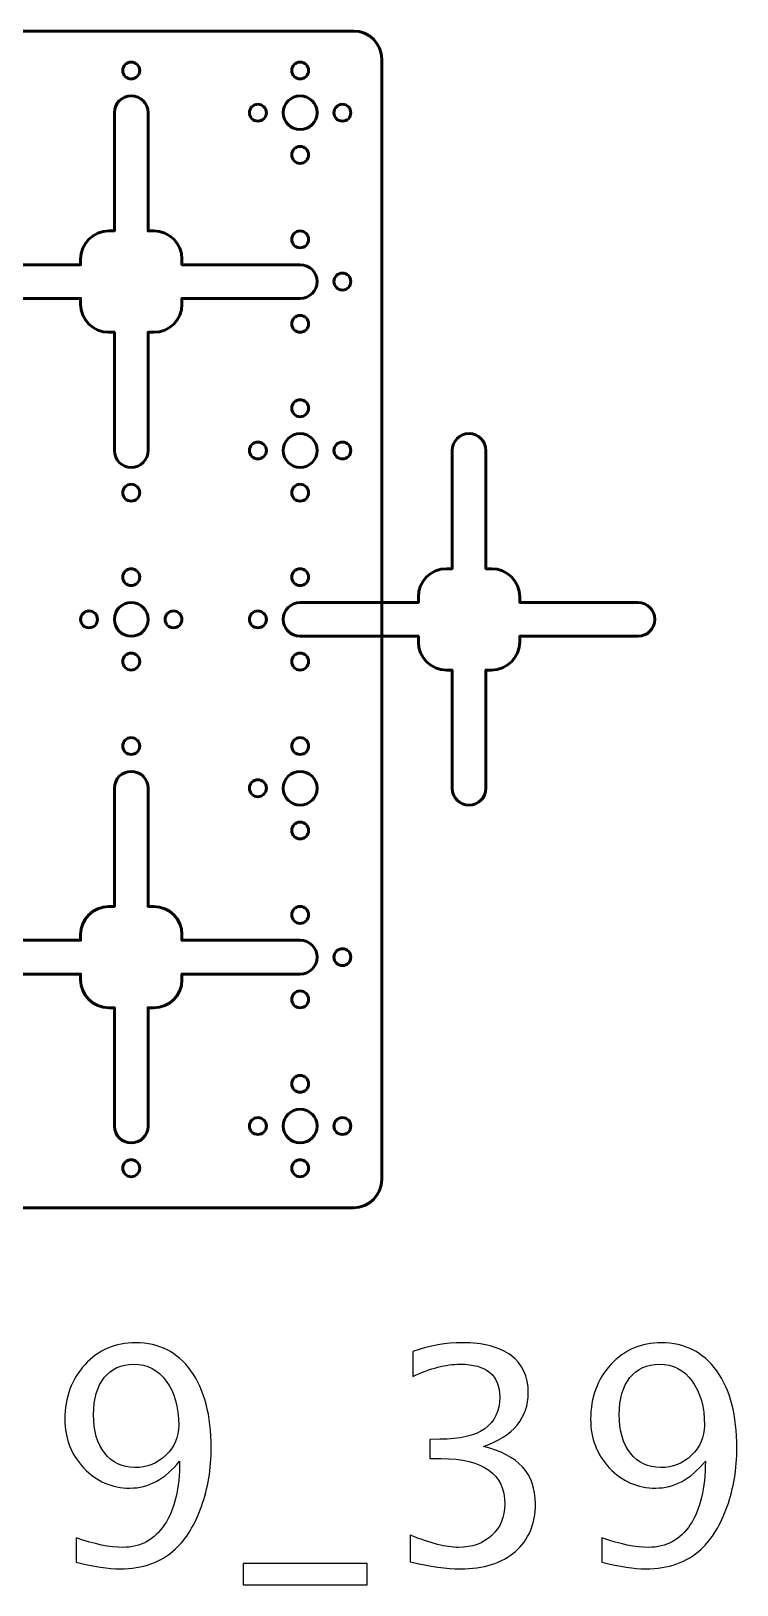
# Model space of a CAD drawing. Header units: centimetres. Extents: x -142 to 94, y -75 to 149.
# Drawn here: x 40.22 to 52.76, y -14.15 to 13.45 of the extents above; entities that cross this region are included whole.
import ezdxf

# ---------------------------------------------------------------- set-up
doc = ezdxf.new("R2010")
doc.units = ezdxf.units.CM
doc.header["$MEASUREMENT"] = 0
doc.layers.add('Layer 1', color=7, linetype='Continuous')

msp = doc.modelspace()

# ---------------------------------------------------------------- linework, layer by layer
at = {"layer": 'Layer 1', "lineweight": 53}
for centre, major_axis in [((42, 12.75), (0, 0.15)), ((45, 12.75), (0, 0.15)), ((44.25, 12), (0, 0.15)), ((45.00001, 11.99999), (0, 0.30001)), ((45.75, 12), (0, 0.15)), ((45, 11.25), (0, 0.15)), ((45, 9.75), (0, 0.15)), ((45.75, 9), (0, 0.15)), ((45, 8.25), (0, 0.15)), ((45, 6.75), (0, 0.15)), ((44.25, 6), (0, 0.15)), ((45.00001, 5.99999), (0, 0.30001)), ((45.75, 6), (0, 0.15)), ((42, 5.25), (0, 0.15)), ((45, 5.25), (0, 0.15)), ((42, 3.75), (0, 0.15)), ((45, 3.75), (0, 0.15)), ((41.25, 3), (0, 0.15)), ((42.00001, 2.99999), (0, 0.30001)), ((42.75, 3), (0, 0.15)), ((44.25, 3), (0, 0.15)), ((42, 2.25), (0, 0.15)), ((45, 2.25), (0, 0.15)), ((42, 0.75), (0, 0.15)), ((45, 0.75), (0, 0.15)), ((45.00001, -0.00001), (0, 0.30001)), ((44.25, 0), (0, 0.15)), ((45, -0.75), (0, 0.15)), ((45, -2.25), (0, 0.15)), ((45.75, -3), (0, 0.15)), ((45, -3.75), (0, 0.15)), ((45, -5.25), (0, 0.15)), ((45.00001, -6.00001), (0, 0.30001)), ((44.25, -6), (0, 0.15)), ((45.75, -6), (0, 0.15)), ((42, -6.75), (0, 0.15)), ((45, -6.75), (0, 0.15))]:
    msp.add_ellipse(centre, major_axis=major_axis, ratio=1, dxfattribs=at)
for points, knots in [([(25.55, -6.95), (25.55, -6.95), (25.55, 12.95), (25.55, 12.95), (25.55, 12.95), (25.55, 13.22614), (25.77386, 13.45), (26.05, 13.45), (26.05, 13.45), (26.05, 13.45), (45.95, 13.45), (45.95, 13.45), (45.95, 13.45), (46.22614, 13.45), (46.45, 13.22614), (46.45, 12.95), (46.45, 12.95), (46.45, 12.95), (46.45, -6.95), (46.45, -6.95), (46.45, -6.95), (46.45, -7.22614), (46.22614, -7.45), (45.95, -7.45), (45.95, -7.45), (45.95, -7.45), (26.05, -7.45), (26.05, -7.45), (26.05, -7.45), (25.77386, -7.45), (25.55, -7.22614), (25.55, -6.95)], [0, 0, 0, 0, 0.11111111, 0.11111111, 0.11111111, 0.11111111, 0.22222222, 0.22222222, 0.22222222, 0.22222222, 0.33333333, 0.33333333, 0.33333333, 0.33333333, 0.44444444, 0.44444444, 0.44444444, 0.44444444, 0.55555556, 0.55555556, 0.55555556, 0.55555556, 0.66666667, 0.66666667, 0.66666667, 0.66666667, 0.77777778, 0.77777778, 0.77777778, 0.77777778, 1, 1, 1, 1]), ([(41.1, 8.6), (41.1, 8.6), (41.1, 8.7), (41.1, 8.7), (41.1, 8.7), (41.1, 8.7), (39, 8.7), (39, 8.7), (39, 8.7), (38.83431, 8.7), (38.7, 8.83431), (38.7, 9), (38.7, 9), (38.7, 9.16569), (38.83431, 9.3), (39, 9.3), (39, 9.3), (39, 9.3), (41.1, 9.3), (41.1, 9.3), (41.1, 9.3), (41.1, 9.3), (41.1, 9.4), (41.1, 9.4), (41.1, 9.4), (41.1, 9.67614), (41.32386, 9.9), (41.6, 9.9), (41.6, 9.9), (41.6, 9.9), (41.7, 9.9), (41.7, 9.9), (41.7, 9.9), (41.7, 9.9), (41.7, 12), (41.7, 12), (41.7, 12), (41.7, 12.16569), (41.83431, 12.3), (42, 12.3), (42, 12.3), (42.16569, 12.3), (42.3, 12.16569), (42.3, 12), (42.3, 12), (42.3, 12), (42.3, 9.9), (42.3, 9.9), (42.3, 9.9), (42.3, 9.9), (42.4, 9.9), (42.4, 9.9), (42.4, 9.9), (42.67614, 9.9), (42.9, 9.67614), (42.9, 9.4), (42.9, 9.4), (42.9, 9.4), (42.9, 9.3), (42.9, 9.3), (42.9, 9.3), (42.9, 9.3), (45, 9.3), (45, 9.3), (45, 9.3), (45.16569, 9.3), (45.3, 9.16569), (45.3, 9), (45.3, 9), (45.3, 8.83431), (45.16569, 8.7), (45, 8.7), (45, 8.7), (45, 8.7), (42.9, 8.7), (42.9, 8.7), (42.9, 8.7), (42.9, 8.7), (42.9, 8.6), (42.9, 8.6), (42.9, 8.6), (42.9, 8.32386), (42.67614, 8.1), (42.4, 8.1), (42.4, 8.1), (42.4, 8.1), (42.3, 8.1), (42.3, 8.1), (42.3, 8.1), (42.3, 8.1), (42.3, 6), (42.3, 6), (42.3, 6), (42.3, 5.83431), (42.16569, 5.7), (42, 5.7), (42, 5.7), (41.83431, 5.7), (41.7, 5.83431), (41.7, 6), (41.7, 6), (41.7, 6), (41.7, 8.1), (41.7, 8.1), (41.7, 8.1), (41.7, 8.1), (41.6, 8.1), (41.6, 8.1), (41.6, 8.1), (41.32386, 8.1), (41.1, 8.32386), (41.1, 8.6)], [0, 0, 0, 0, 0.03448276, 0.03448276, 0.03448276, 0.03448276, 0.06896552, 0.06896552, 0.06896552, 0.06896552, 0.10344828, 0.10344828, 0.10344828, 0.10344828, 0.13793103, 0.13793103, 0.13793103, 0.13793103, 0.17241379, 0.17241379, 0.17241379, 0.17241379, 0.20689655, 0.20689655, 0.20689655, 0.20689655, 0.24137931, 0.24137931, 0.24137931, 0.24137931, 0.27586207, 0.27586207, 0.27586207, 0.27586207, 0.31034483, 0.31034483, 0.31034483, 0.31034483, 0.34482759, 0.34482759, 0.34482759, 0.34482759, 0.37931034, 0.37931034, 0.37931034, 0.37931034, 0.4137931, 0.4137931, 0.4137931, 0.4137931, 0.44827586, 0.44827586, 0.44827586, 0.44827586, 0.48275862, 0.48275862, 0.48275862, 0.48275862, 0.51724138, 0.51724138, 0.51724138, 0.51724138, 0.55172414, 0.55172414, 0.55172414, 0.55172414, 0.5862069, 0.5862069, 0.5862069, 0.5862069, 0.62068966, 0.62068966, 0.62068966, 0.62068966, 0.65517241, 0.65517241, 0.65517241, 0.65517241, 0.68965517, 0.68965517, 0.68965517, 0.68965517, 0.72413793, 0.72413793, 0.72413793, 0.72413793, 0.75862069, 0.75862069, 0.75862069, 0.75862069, 0.79310345, 0.79310345, 0.79310345, 0.79310345, 0.82758621, 0.82758621, 0.82758621, 0.82758621, 0.86206897, 0.86206897, 0.86206897, 0.86206897, 0.89655172, 0.89655172, 0.89655172, 0.89655172, 0.93103448, 0.93103448, 0.93103448, 0.93103448, 1, 1, 1, 1]), ([(47.1, 2.6), (47.1, 2.6), (47.1, 2.7), (47.1, 2.7), (47.1, 2.7), (47.1, 2.7), (45, 2.7), (45, 2.7), (45, 2.7), (44.83431, 2.7), (44.7, 2.83431), (44.7, 3), (44.7, 3), (44.7, 3.16569), (44.83431, 3.3), (45, 3.3), (45, 3.3), (45, 3.3), (47.1, 3.3), (47.1, 3.3), (47.1, 3.3), (47.1, 3.3), (47.1, 3.4), (47.1, 3.4), (47.1, 3.4), (47.1, 3.67614), (47.32386, 3.9), (47.6, 3.9), (47.6, 3.9), (47.6, 3.9), (47.7, 3.9), (47.7, 3.9), (47.7, 3.9), (47.7, 3.9), (47.7, 6), (47.7, 6), (47.7, 6), (47.7, 6.16569), (47.83431, 6.3), (48, 6.3), (48, 6.3), (48.16569, 6.3), (48.3, 6.16569), (48.3, 6), (48.3, 6), (48.3, 6), (48.3, 3.9), (48.3, 3.9), (48.3, 3.9), (48.3, 3.9), (48.4, 3.9), (48.4, 3.9), (48.4, 3.9), (48.67614, 3.9), (48.9, 3.67614), (48.9, 3.4), (48.9, 3.4), (48.9, 3.4), (48.9, 3.3), (48.9, 3.3), (48.9, 3.3), (48.9, 3.3), (51, 3.3), (51, 3.3), (51, 3.3), (51.16569, 3.3), (51.3, 3.16569), (51.3, 3), (51.3, 3), (51.3, 2.83431), (51.16569, 2.7), (51, 2.7), (51, 2.7), (51, 2.7), (48.9, 2.7), (48.9, 2.7), (48.9, 2.7), (48.9, 2.7), (48.9, 2.6), (48.9, 2.6), (48.9, 2.6), (48.9, 2.32386), (48.67614, 2.1), (48.4, 2.1), (48.4, 2.1), (48.4, 2.1), (48.3, 2.1), (48.3, 2.1), (48.3, 2.1), (48.3, 2.1), (48.3, 0), (48.3, 0), (48.3, 0), (48.3, -0.16569), (48.16569, -0.3), (48, -0.3), (48, -0.3), (47.83431, -0.3), (47.7, -0.16569), (47.7, 0), (47.7, 0), (47.7, 0), (47.7, 2.1), (47.7, 2.1), (47.7, 2.1), (47.7, 2.1), (47.6, 2.1), (47.6, 2.1), (47.6, 2.1), (47.32386, 2.1), (47.1, 2.32386), (47.1, 2.6)], [0, 0, 0, 0, 0.03448276, 0.03448276, 0.03448276, 0.03448276, 0.06896552, 0.06896552, 0.06896552, 0.06896552, 0.10344828, 0.10344828, 0.10344828, 0.10344828, 0.13793103, 0.13793103, 0.13793103, 0.13793103, 0.17241379, 0.17241379, 0.17241379, 0.17241379, 0.20689655, 0.20689655, 0.20689655, 0.20689655, 0.24137931, 0.24137931, 0.24137931, 0.24137931, 0.27586207, 0.27586207, 0.27586207, 0.27586207, 0.31034483, 0.31034483, 0.31034483, 0.31034483, 0.34482759, 0.34482759, 0.34482759, 0.34482759, 0.37931034, 0.37931034, 0.37931034, 0.37931034, 0.4137931, 0.4137931, 0.4137931, 0.4137931, 0.44827586, 0.44827586, 0.44827586, 0.44827586, 0.48275862, 0.48275862, 0.48275862, 0.48275862, 0.51724138, 0.51724138, 0.51724138, 0.51724138, 0.55172414, 0.55172414, 0.55172414, 0.55172414, 0.5862069, 0.5862069, 0.5862069, 0.5862069, 0.62068966, 0.62068966, 0.62068966, 0.62068966, 0.65517241, 0.65517241, 0.65517241, 0.65517241, 0.68965517, 0.68965517, 0.68965517, 0.68965517, 0.72413793, 0.72413793, 0.72413793, 0.72413793, 0.75862069, 0.75862069, 0.75862069, 0.75862069, 0.79310345, 0.79310345, 0.79310345, 0.79310345, 0.82758621, 0.82758621, 0.82758621, 0.82758621, 0.86206897, 0.86206897, 0.86206897, 0.86206897, 0.89655172, 0.89655172, 0.89655172, 0.89655172, 0.93103448, 0.93103448, 0.93103448, 0.93103448, 1, 1, 1, 1]), ([(41.1, -3.4), (41.1, -3.4), (41.1, -3.3), (41.1, -3.3), (41.1, -3.3), (41.1, -3.3), (39, -3.3), (39, -3.3), (39, -3.3), (38.83431, -3.3), (38.7, -3.16569), (38.7, -3), (38.7, -3), (38.7, -2.83431), (38.83431, -2.7), (39, -2.7), (39, -2.7), (39, -2.7), (41.1, -2.7), (41.1, -2.7), (41.1, -2.7), (41.1, -2.7), (41.1, -2.6), (41.1, -2.6), (41.1, -2.6), (41.1, -2.32386), (41.32386, -2.1), (41.6, -2.1), (41.6, -2.1), (41.6, -2.1), (41.7, -2.1), (41.7, -2.1), (41.7, -2.1), (41.7, -2.1), (41.7, 0), (41.7, 0), (41.7, 0), (41.7, 0.16569), (41.83431, 0.3), (42, 0.3), (42, 0.3), (42.16569, 0.3), (42.3, 0.16569), (42.3, 0), (42.3, 0), (42.3, 0), (42.3, -2.1), (42.3, -2.1), (42.3, -2.1), (42.3, -2.1), (42.4, -2.1), (42.4, -2.1), (42.4, -2.1), (42.67614, -2.1), (42.9, -2.32386), (42.9, -2.6), (42.9, -2.6), (42.9, -2.6), (42.9, -2.7), (42.9, -2.7), (42.9, -2.7), (42.9, -2.7), (45, -2.7), (45, -2.7), (45, -2.7), (45.16569, -2.7), (45.3, -2.83431), (45.3, -3), (45.3, -3), (45.3, -3.16569), (45.16569, -3.3), (45, -3.3), (45, -3.3), (45, -3.3), (42.9, -3.3), (42.9, -3.3), (42.9, -3.3), (42.9, -3.3), (42.9, -3.4), (42.9, -3.4), (42.9, -3.4), (42.9, -3.67614), (42.67614, -3.9), (42.4, -3.9), (42.4, -3.9), (42.4, -3.9), (42.3, -3.9), (42.3, -3.9), (42.3, -3.9), (42.3, -3.9), (42.3, -6), (42.3, -6), (42.3, -6), (42.3, -6.16569), (42.16569, -6.3), (42, -6.3), (42, -6.3), (41.83431, -6.3), (41.7, -6.16569), (41.7, -6), (41.7, -6), (41.7, -6), (41.7, -3.9), (41.7, -3.9), (41.7, -3.9), (41.7, -3.9), (41.6, -3.9), (41.6, -3.9), (41.6, -3.9), (41.32386, -3.9), (41.1, -3.67614), (41.1, -3.4)], [0, 0, 0, 0, 0.03448276, 0.03448276, 0.03448276, 0.03448276, 0.06896552, 0.06896552, 0.06896552, 0.06896552, 0.10344828, 0.10344828, 0.10344828, 0.10344828, 0.13793103, 0.13793103, 0.13793103, 0.13793103, 0.17241379, 0.17241379, 0.17241379, 0.17241379, 0.20689655, 0.20689655, 0.20689655, 0.20689655, 0.24137931, 0.24137931, 0.24137931, 0.24137931, 0.27586207, 0.27586207, 0.27586207, 0.27586207, 0.31034483, 0.31034483, 0.31034483, 0.31034483, 0.34482759, 0.34482759, 0.34482759, 0.34482759, 0.37931034, 0.37931034, 0.37931034, 0.37931034, 0.4137931, 0.4137931, 0.4137931, 0.4137931, 0.44827586, 0.44827586, 0.44827586, 0.44827586, 0.48275862, 0.48275862, 0.48275862, 0.48275862, 0.51724138, 0.51724138, 0.51724138, 0.51724138, 0.55172414, 0.55172414, 0.55172414, 0.55172414, 0.5862069, 0.5862069, 0.5862069, 0.5862069, 0.62068966, 0.62068966, 0.62068966, 0.62068966, 0.65517241, 0.65517241, 0.65517241, 0.65517241, 0.68965517, 0.68965517, 0.68965517, 0.68965517, 0.72413793, 0.72413793, 0.72413793, 0.72413793, 0.75862069, 0.75862069, 0.75862069, 0.75862069, 0.79310345, 0.79310345, 0.79310345, 0.79310345, 0.82758621, 0.82758621, 0.82758621, 0.82758621, 0.86206897, 0.86206897, 0.86206897, 0.86206897, 0.89655172, 0.89655172, 0.89655172, 0.89655172, 0.93103448, 0.93103448, 0.93103448, 0.93103448, 1, 1, 1, 1])]:
    msp.add_open_spline(points, degree=3, knots=knots, dxfattribs=at)
at = {"layer": 'Layer 1'}
for points, knots in [([(41.02276, -13.74888), (41.02276, -13.74888), (41.02276, -13.31497), (41.02276, -13.31497), (41.02276, -13.31497), (41.34643, -13.42786), (41.6216, -13.4843), (41.84914, -13.4843), (41.84914, -13.4843), (42.16576, -13.4843), (42.41359, -13.34936), (42.59174, -13.07949), (42.59174, -13.07949), (42.76989, -12.80961), (42.85897, -12.4339), (42.85897, -11.95324), (42.85897, -11.95324), (42.60056, -12.27163), (42.30687, -12.43126), (41.97702, -12.43126), (41.97702, -12.43126), (41.65511, -12.43126), (41.38171, -12.31308), (41.1577, -12.07583), (41.1577, -12.07583), (40.93368, -11.83859), (40.82168, -11.55019), (40.82168, -11.20888), (40.82168, -11.20888), (40.82168, -10.8173), (40.94074, -10.49274), (41.17975, -10.23521), (41.17975, -10.23521), (41.41787, -9.97769), (41.71773, -9.84892), (42.07933, -9.84892), (42.07933, -9.84892), (42.49473, -9.84892), (42.82193, -10.01561), (43.06094, -10.34899), (43.06094, -10.34899), (43.29994, -10.68236), (43.41989, -11.13833), (43.41989, -11.71776), (43.41989, -11.71776), (43.41989, -12.08642), (43.36256, -12.43302), (43.24703, -12.75758), (43.24703, -12.75758), (43.13149, -13.08301), (42.97715, -13.33525), (42.78224, -13.51605), (42.78224, -13.51605), (42.53353, -13.74888), (42.20545, -13.8653), (41.79975, -13.8653), (41.79975, -13.8653), (41.59955, -13.8653), (41.34114, -13.82649), (41.02276, -13.74888)], [0, 0, 0, 0, 0.0625, 0.0625, 0.0625, 0.0625, 0.125, 0.125, 0.125, 0.125, 0.1875, 0.1875, 0.1875, 0.1875, 0.25, 0.25, 0.25, 0.25, 0.3125, 0.3125, 0.3125, 0.3125, 0.375, 0.375, 0.375, 0.375, 0.4375, 0.4375, 0.4375, 0.4375, 0.5, 0.5, 0.5, 0.5, 0.5625, 0.5625, 0.5625, 0.5625, 0.625, 0.625, 0.625, 0.625, 0.6875, 0.6875, 0.6875, 0.6875, 0.75, 0.75, 0.75, 0.75, 0.8125, 0.8125, 0.8125, 0.8125, 0.875, 0.875, 0.875, 0.875, 1, 1, 1, 1]), ([(46.95119, -13.74359), (46.95119, -13.74359), (46.95119, -13.26734), (46.95119, -13.26734), (46.95119, -13.26734), (47.31455, -13.41198), (47.59942, -13.4843), (47.80844, -13.4843), (47.80844, -13.4843), (48.0545, -13.4843), (48.25294, -13.41374), (48.40552, -13.27175), (48.40552, -13.27175), (48.55809, -13.12976), (48.63394, -12.94455), (48.63394, -12.71701), (48.63394, -12.71701), (48.63394, -12.17726), (48.25823, -11.90738), (47.50682, -11.90738), (47.50682, -11.90738), (47.50682, -11.90738), (47.30573, -11.90738), (47.30573, -11.90738), (47.30573, -11.90738), (47.30573, -11.90738), (47.30573, -11.56607), (47.30573, -11.56607), (47.30573, -11.56607), (47.30573, -11.56607), (47.48389, -11.56342), (47.48389, -11.56342), (47.48389, -11.56342), (48.19032, -11.56342), (48.54398, -11.31472), (48.54398, -10.81642), (48.54398, -10.81642), (48.54398, -10.42571), (48.30939, -10.22992), (47.84107, -10.22992), (47.84107, -10.22992), (47.58972, -10.22992), (47.31102, -10.30224), (47.00411, -10.44688), (47.00411, -10.44688), (47.00411, -10.44688), (47.00411, -10.00238), (47.00411, -10.00238), (47.00411, -10.00238), (47.30485, -9.90008), (47.59501, -9.84892), (47.8737, -9.84892), (47.8737, -9.84892), (48.25294, -9.84892), (48.54486, -9.92477), (48.74771, -10.07646), (48.74771, -10.07646), (48.95056, -10.22728), (49.05198, -10.44688), (49.05198, -10.7344), (49.05198, -10.7344), (49.05198, -11.18331), (48.78652, -11.50345), (48.25471, -11.69395), (48.25471, -11.69395), (48.87118, -11.83771), (49.17898, -12.17549), (49.17898, -12.70907), (49.17898, -12.70907), (49.17898, -13.0689), (49.05992, -13.35201), (48.82268, -13.5575), (48.82268, -13.5575), (48.58543, -13.76299), (48.25911, -13.8653), (47.8446, -13.8653), (47.8446, -13.8653), (47.60824, -13.8653), (47.31102, -13.82473), (46.95119, -13.74359)], [0, 0, 0, 0, 0.04761905, 0.04761905, 0.04761905, 0.04761905, 0.0952381, 0.0952381, 0.0952381, 0.0952381, 0.14285714, 0.14285714, 0.14285714, 0.14285714, 0.19047619, 0.19047619, 0.19047619, 0.19047619, 0.23809524, 0.23809524, 0.23809524, 0.23809524, 0.28571429, 0.28571429, 0.28571429, 0.28571429, 0.33333333, 0.33333333, 0.33333333, 0.33333333, 0.38095238, 0.38095238, 0.38095238, 0.38095238, 0.42857143, 0.42857143, 0.42857143, 0.42857143, 0.47619048, 0.47619048, 0.47619048, 0.47619048, 0.52380952, 0.52380952, 0.52380952, 0.52380952, 0.57142857, 0.57142857, 0.57142857, 0.57142857, 0.61904762, 0.61904762, 0.61904762, 0.61904762, 0.66666667, 0.66666667, 0.66666667, 0.66666667, 0.71428571, 0.71428571, 0.71428571, 0.71428571, 0.76190476, 0.76190476, 0.76190476, 0.76190476, 0.80952381, 0.80952381, 0.80952381, 0.80952381, 0.85714286, 0.85714286, 0.85714286, 0.85714286, 0.9047619, 0.9047619, 0.9047619, 0.9047619, 1, 1, 1, 1]), ([(50.36079, -13.74888), (50.36079, -13.74888), (50.36079, -13.31497), (50.36079, -13.31497), (50.36079, -13.31497), (50.68446, -13.42786), (50.95963, -13.4843), (51.18717, -13.4843), (51.18717, -13.4843), (51.50379, -13.4843), (51.75162, -13.34936), (51.92977, -13.07949), (51.92977, -13.07949), (52.10792, -12.80961), (52.197, -12.4339), (52.197, -11.95324), (52.197, -11.95324), (51.93859, -12.27163), (51.6449, -12.43126), (51.31505, -12.43126), (51.31505, -12.43126), (50.99314, -12.43126), (50.71974, -12.31308), (50.49573, -12.07583), (50.49573, -12.07583), (50.27171, -11.83859), (50.15971, -11.55019), (50.15971, -11.20888), (50.15971, -11.20888), (50.15971, -10.8173), (50.27877, -10.49274), (50.51778, -10.23521), (50.51778, -10.23521), (50.7559, -9.97769), (51.05576, -9.84892), (51.41736, -9.84892), (51.41736, -9.84892), (51.83276, -9.84892), (52.15996, -10.01561), (52.39897, -10.34899), (52.39897, -10.34899), (52.63797, -10.68236), (52.75792, -11.13833), (52.75792, -11.71776), (52.75792, -11.71776), (52.75792, -12.08642), (52.70059, -12.43302), (52.58506, -12.75758), (52.58506, -12.75758), (52.46952, -13.08301), (52.31518, -13.33525), (52.12027, -13.51605), (52.12027, -13.51605), (51.87156, -13.74888), (51.54348, -13.8653), (51.13778, -13.8653), (51.13778, -13.8653), (50.93758, -13.8653), (50.67917, -13.82649), (50.36079, -13.74888)], [0, 0, 0, 0, 0.0625, 0.0625, 0.0625, 0.0625, 0.125, 0.125, 0.125, 0.125, 0.1875, 0.1875, 0.1875, 0.1875, 0.25, 0.25, 0.25, 0.25, 0.3125, 0.3125, 0.3125, 0.3125, 0.375, 0.375, 0.375, 0.375, 0.4375, 0.4375, 0.4375, 0.4375, 0.5, 0.5, 0.5, 0.5, 0.5625, 0.5625, 0.5625, 0.5625, 0.625, 0.625, 0.625, 0.625, 0.6875, 0.6875, 0.6875, 0.6875, 0.75, 0.75, 0.75, 0.75, 0.8125, 0.8125, 0.8125, 0.8125, 0.875, 0.875, 0.875, 0.875, 1, 1, 1, 1]), ([(41.32968, -11.12245), (41.32968, -11.41349), (41.39582, -11.64368), (41.52811, -11.81301), (41.52811, -11.81301), (41.66041, -11.98147), (41.83856, -12.06613), (42.06346, -12.06613), (42.06346, -12.06613), (42.27953, -12.06613), (42.46386, -11.99293), (42.61555, -11.84653), (42.61555, -11.84653), (42.76725, -11.70013), (42.84309, -11.52285), (42.84309, -11.31648), (42.84309, -11.31648), (42.84309, -10.99016), (42.76989, -10.72734), (42.62261, -10.5289), (42.62261, -10.5289), (42.47621, -10.32958), (42.28394, -10.22992), (42.04493, -10.22992), (42.04493, -10.22992), (41.8218, -10.22992), (41.64718, -10.3093), (41.52018, -10.46805), (41.52018, -10.46805), (41.39318, -10.6268), (41.32968, -10.84464), (41.32968, -11.12245)], [0, 0, 0, 0, 0.11111111, 0.11111111, 0.11111111, 0.11111111, 0.22222222, 0.22222222, 0.22222222, 0.22222222, 0.33333333, 0.33333333, 0.33333333, 0.33333333, 0.44444444, 0.44444444, 0.44444444, 0.44444444, 0.55555556, 0.55555556, 0.55555556, 0.55555556, 0.66666667, 0.66666667, 0.66666667, 0.66666667, 0.77777778, 0.77777778, 0.77777778, 0.77777778, 1, 1, 1, 1]), ([(50.66771, -11.12245), (50.66771, -11.41349), (50.73385, -11.64368), (50.86614, -11.81301), (50.86614, -11.81301), (50.99844, -11.98147), (51.17659, -12.06613), (51.40149, -12.06613), (51.40149, -12.06613), (51.61756, -12.06613), (51.80189, -11.99293), (51.95358, -11.84653), (51.95358, -11.84653), (52.10528, -11.70013), (52.18112, -11.52285), (52.18112, -11.31648), (52.18112, -11.31648), (52.18112, -10.99016), (52.10792, -10.72734), (51.96064, -10.5289), (51.96064, -10.5289), (51.81424, -10.32958), (51.62197, -10.22992), (51.38296, -10.22992), (51.38296, -10.22992), (51.15983, -10.22992), (50.98521, -10.3093), (50.85821, -10.46805), (50.85821, -10.46805), (50.73121, -10.6268), (50.66771, -10.84464), (50.66771, -11.12245)], [0, 0, 0, 0, 0.11111111, 0.11111111, 0.11111111, 0.11111111, 0.22222222, 0.22222222, 0.22222222, 0.22222222, 0.33333333, 0.33333333, 0.33333333, 0.33333333, 0.44444444, 0.44444444, 0.44444444, 0.44444444, 0.55555556, 0.55555556, 0.55555556, 0.55555556, 0.66666667, 0.66666667, 0.66666667, 0.66666667, 0.77777778, 0.77777778, 0.77777778, 0.77777778, 1, 1, 1, 1]), ([(43.98786, -14.15105), (43.98786, -14.15105), (43.98786, -13.77005), (43.98786, -13.77005), (43.98786, -13.77005), (43.98786, -13.77005), (46.18919, -13.77005), (46.18919, -13.77005), (46.18919, -13.77005), (46.18919, -13.77005), (46.18919, -14.15105), (46.18919, -14.15105), (46.18919, -14.15105), (46.18919, -14.15105), (43.98786, -14.15105), (43.98786, -14.15105)], [0, 0, 0, 0, 0.2, 0.2, 0.2, 0.2, 0.4, 0.4, 0.4, 0.4, 0.6, 0.6, 0.6, 0.6, 1, 1, 1, 1])]:
    msp.add_open_spline(points, degree=3, knots=knots, dxfattribs=at)

doc.saveas('drawing.dxf')
